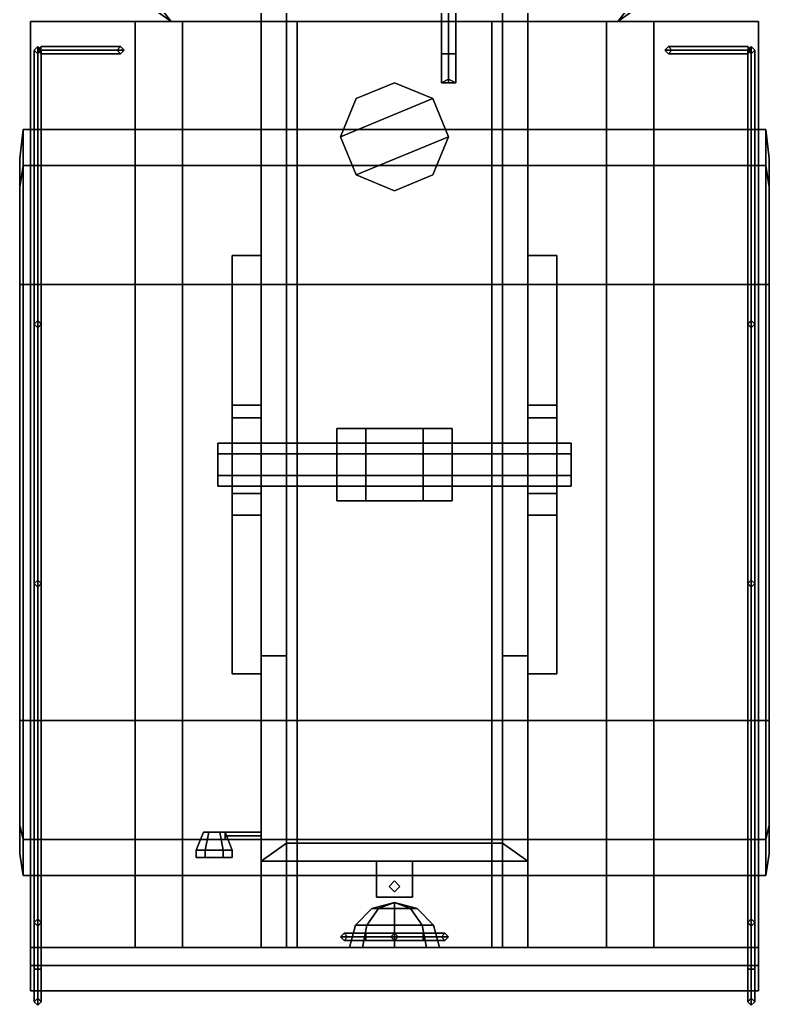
# Model space of a CAD drawing. Extents: x -1.04 to 1.04, y -2.63 to 2.4.
# Drawn here: x -1.04 to 1.04, y -2.63 to 0.105 of the extents above; entities that cross this region are included whole.
import ezdxf

# ---------------------------------------------------------------- set-up
doc = ezdxf.new("R2010")
doc.units = 0
doc.layers.get('0').update_dxf_attribs({"linetype": 'CONTINUOUS'})
doc.layers.add('BALANCIER', color=5, linetype='CONTINUOUS')
doc.layers.add('MUDGUARDS', color=6, linetype='CONTINUOUS')

msp = doc.modelspace()

# ---------------------------------------------------------------- linework, layer by layer
for points in [[(-0.37, 2.4, 0.48), (-0.37, -1.66, 0.48), (-0.37, -1.66, 0.64), (-0.37, 2.4, 0.64)], [(-0.3, 2.33, 0.48), (-0.3, -1.66, 0.48), (-0.37, -1.66, 0.48), (-0.37, 2.4, 0.48)], [(-0.37, 2.4, 0.64), (-0.37, 0.1, 0.64), (-0.3, 0.1, 0.64), (-0.3, 2.33, 0.64)], [(0.3, 2.33, 0.64), (0.3, 0.1, 0.64), (0.37, 0.1, 0.64), (0.37, 2.4, 0.64)], [(0.37, 2.4, 0.48), (0.37, -1.66, 0.48), (0.3, -1.66, 0.48), (0.3, 2.33, 0.48)], [(0.37, -1.66, 0.64), (0.37, -1.66, 0.48), (0.37, 2.4, 0.48), (0.37, 2.4, 0.64)], [(-0.3, -1.66, 0.64), (-0.3, -1.66, 0.48), (-0.3, 2.33, 0.48), (-0.3, 2.33, 0.64)], [(0.3, 2.33, 0.48), (0.3, -1.66, 0.48), (0.3, -1.66, 0.64), (0.3, 2.33, 0.64)], [(0.15, 0.43, 0.41), (0.13, 0.43, 0.39), (0.13, 0.01, 0.39), (0.15, 0.01, 0.41)], [(0.13, 0.43, 0.39), (0.15, 0.43, 0.37), (0.15, 0.01, 0.37), (0.13, 0.01, 0.39)], [(0.17, 0.43, 0.39), (0.15, 0.43, 0.41), (0.15, 0.01, 0.41), (0.17, 0.01, 0.39)], [(0.15, 0.43, 0.37), (0.17, 0.43, 0.39), (0.17, 0.01, 0.39), (0.15, 0.01, 0.37)], [(-0.62, 0.1, 1.3), (-0.62, 0.1, 1.3), (-0.69, 0.19, 1.83), (-0.69, 0.15, 1.3)], [(-0.69, 0.19, 1.83), (-0.62, 0.1, 1.3), (0.62, 0.1, 1.3), (0.69, 0.19, 1.83)], [(0.69, 0.19, 1.83), (0.62, 0.1, 1.3), (0.62, 0.1, 1.3), (0.69, 0.15, 1.3)], [(-0.62, 0.1, 0.64), (-0.62, 0.1, 1.3), (-0.69, 0.15, 1.3), (-0.69, 0.15, 0.64)], [(0.69, 0.15, 1.3), (0.62, 0.1, 1.3), (0.62, 0.1, 0.64), (0.69, 0.15, 0.64)], [(-1.01, 0.1, 0.93), (-1.01, -2.47, 0.93), (-1.01, -2.47, 1.3), (-1.01, 0.1, 1.3)], [(-1.01, 0.1, 1.3), (-1.01, -2.47, 1.3), (-0.72, -2.47, 1.3), (-0.72, 0.1, 1.3)], [(1.01, 0.1, 1.3), (1.01, 0.1, 0.48), (-1.01, 0.1, 0.48), (-1.01, 0.1, 1.3)], [(-1.01, 0.1, 0.48), (-1.01, -0.2, 0.48), (-1.01, -0.3, 0.74), (-1.01, 0.1, 0.74)], [(1.01, 0.1, 0.48), (1.01, -0.2, 0.48), (-1.01, -0.2, 0.48), (-1.01, 0.1, 0.48)], [(-1.01, 0.1, 0.74), (-1.01, -0.3, 0.74), (-1.01, -0.63, 0.93), (-1.01, 0.1, 0.93)], [(-0.5882, 0.1, 1.6182), (-0.72, 0.1, 1.3), (-0.72, -2.47, 1.3), (-0.5882, -2.47, 1.6182)], [(0.5882, 0.1, 1.6182), (0.72, 0.1, 1.3), (-0.72, 0.1, 1.3), (-0.5882, 0.1, 1.6182)], [(-0.27, 0.1, 1.75), (-0.5882, 0.1, 1.6182), (-0.5882, -2.47, 1.6182), (-0.27, -2.47, 1.75)], [(0.27, 0.1, 1.75), (0.5882, 0.1, 1.6182), (-0.5882, 0.1, 1.6182), (-0.27, 0.1, 1.75)], [(-0.37, 0.1, 0.64), (-0.37, -2.47, 0.64), (-0.37, -2.47, 0.79), (-0.37, 0.1, 0.79)], [(-0.3, -2.47, 0.79), (-0.3, -2.47, 0.64), (-0.3, 0.1, 0.64), (-0.3, 0.1, 0.79)], [(0.27, 0.1, 1.75), (-0.27, 0.1, 1.75), (-0.27, -2.47, 1.75), (0.27, -2.47, 1.75)], [(0.5882, 0.1, 1.6182), (0.27, 0.1, 1.75), (0.27, -2.47, 1.75), (0.5882, -2.47, 1.6182)], [(0.3, 0.1, 0.64), (0.3, -2.47, 0.64), (0.3, -2.47, 0.79), (0.3, 0.1, 0.79)], [(0.37, -2.47, 0.79), (0.37, -2.47, 0.64), (0.37, 0.1, 0.64), (0.37, 0.1, 0.79)], [(0.72, 0.1, 1.3), (0.5882, 0.1, 1.6182), (0.5882, -2.47, 1.6182), (0.72, -2.47, 1.3)], [(0.72, 0.1, 1.3), (0.72, -2.47, 1.3), (1.01, -2.47, 1.3), (1.01, 0.1, 1.3)], [(1.01, -2.47, 1.3), (1.01, -2.47, 0.93), (1.01, 0.1, 0.93), (1.01, 0.1, 1.3)], [(1.01, -0.3, 0.74), (1.01, -0.2, 0.48), (1.01, 0.1, 0.48), (1.01, 0.1, 0.74)], [(1.01, -0.63, 0.93), (1.01, -0.3, 0.74), (1.01, 0.1, 0.74), (1.01, 0.1, 0.93)], [(-1, -2.53, 1.45), (-0.99, -2.53, 1.46), (-0.99, 0.03, 1.46), (-1, 0.02, 1.45)], [(-0.99, 0.03, 1.3), (-1, 0.02, 1.3), (-1, 0.02, 1.45), (-0.99, 0.03, 1.46)], [(-0.99, -2.53, 1.46), (-0.98, -2.53, 1.45), (-0.98, 0.02, 1.45), (-0.99, 0.03, 1.46)], [(-0.98, 0.02, 1.3), (-0.99, 0.03, 1.3), (-0.99, 0.03, 1.46), (-0.98, 0.02, 1.45)], [(-0.75, 0.02, 1.46), (-0.76, 0.03, 1.45), (-0.98, 0.03, 1.45), (-0.99, 0.02, 1.46)], [(-0.76, 0.03, 1.45), (-0.77, 0.02, 1.44), (-0.98, 0.02, 1.44), (-0.98, 0.03, 1.45)], [(-0.76, 0.03, 1.3), (-0.77, 0.02, 1.3), (-0.77, 0.02, 1.44), (-0.76, 0.03, 1.45)], [(-0.75, 0.02, 1.3), (-0.76, 0.03, 1.3), (-0.76, 0.03, 1.45), (-0.75, 0.02, 1.46)], [(0.76, 0.03, 1.45), (0.75, 0.02, 1.46), (0.99, 0.02, 1.46), (0.98, 0.03, 1.45)], [(0.76, 0.03, 1.3), (0.75, 0.02, 1.3), (0.75, 0.02, 1.46), (0.76, 0.03, 1.45)], [(0.77, 0.02, 1.44), (0.76, 0.03, 1.45), (0.98, 0.03, 1.45), (0.98, 0.02, 1.44)], [(0.77, 0.02, 1.3), (0.76, 0.03, 1.3), (0.76, 0.03, 1.45), (0.77, 0.02, 1.44)], [(0.99, 0.03, 1.3), (0.98, 0.02, 1.3), (0.98, 0.02, 1.45), (0.99, 0.03, 1.46)], [(0.98, -2.53, 1.45), (0.99, -2.53, 1.46), (0.99, 0.03, 1.46), (0.98, 0.02, 1.45)], [(1, 0.02, 1.3), (0.99, 0.03, 1.3), (0.99, 0.03, 1.46), (1, 0.02, 1.45)], [(0.99, -2.53, 1.46), (1, -2.53, 1.45), (1, 0.02, 1.45), (0.99, 0.03, 1.46)], [(-0.99, -2.53, 1.44), (-1, -2.53, 1.45), (-1, 0.02, 1.45), (-0.99, 0.01, 1.44)], [(-1, 0.02, 1.3), (-0.99, 0.01, 1.3), (-0.99, 0.01, 1.44), (-1, 0.02, 1.45)], [(-0.98, -2.53, 1.45), (-0.99, -2.53, 1.44), (-0.99, 0.01, 1.44), (-0.98, 0.02, 1.45)], [(-0.99, 0.01, 1.3), (-0.98, 0.02, 1.3), (-0.98, 0.02, 1.45), (-0.99, 0.01, 1.44)], [(-0.76, 0.01, 1.45), (-0.75, 0.02, 1.46), (-0.99, 0.02, 1.46), (-0.98, 0.01, 1.45)], [(-0.77, 0.02, 1.44), (-0.76, 0.01, 1.45), (-0.98, 0.01, 1.45), (-0.98, 0.02, 1.44)], [(-0.77, 0.02, 1.3), (-0.76, 0.01, 1.3), (-0.76, 0.01, 1.45), (-0.77, 0.02, 1.44)], [(-0.76, 0.01, 1.3), (-0.75, 0.02, 1.3), (-0.75, 0.02, 1.46), (-0.76, 0.01, 1.45)], [(0.15, 0.01, 0.41), (0.13, 0.01, 0.39), (0.13, -0.07, 0.37), (0.15, -0.07, 0.39)], [(0.13, 0.01, 0.39), (0.15, 0.01, 0.37), (0.15, -0.06, 0.35), (0.13, -0.07, 0.37)], [(0.17, 0.01, 0.39), (0.15, 0.01, 0.41), (0.15, -0.07, 0.39), (0.17, -0.07, 0.37)], [(0.15, 0.01, 0.37), (0.17, 0.01, 0.39), (0.17, -0.07, 0.37), (0.15, -0.06, 0.35)], [(0.75, 0.02, 1.46), (0.76, 0.01, 1.45), (0.98, 0.01, 1.45), (0.99, 0.02, 1.46)], [(0.75, 0.02, 1.3), (0.76, 0.01, 1.3), (0.76, 0.01, 1.45), (0.75, 0.02, 1.46)], [(0.76, 0.01, 1.45), (0.77, 0.02, 1.44), (0.98, 0.02, 1.44), (0.98, 0.01, 1.45)], [(0.76, 0.01, 1.3), (0.77, 0.02, 1.3), (0.77, 0.02, 1.44), (0.76, 0.01, 1.45)], [(0.98, 0.02, 1.3), (0.99, 0.01, 1.3), (0.99, 0.01, 1.44), (0.98, 0.02, 1.45)], [(0.99, -2.53, 1.44), (0.98, -2.53, 1.45), (0.98, 0.02, 1.45), (0.99, 0.01, 1.44)], [(0.99, 0.01, 1.3), (1, 0.02, 1.3), (1, 0.02, 1.45), (0.99, 0.01, 1.44)], [(1, -2.53, 1.45), (0.99, -2.53, 1.44), (0.99, 0.01, 1.44), (1, 0.02, 1.45)], [(0, -0.07, 1.84), (-0.1061, -0.1139, 1.84), (-0.15, -0.22, 1.84), (0.1061, -0.1139, 1.84)], [(0, -0.07, 1.75), (-0.1061, -0.1139, 1.75), (-0.1061, -0.1139, 1.84), (0, -0.07, 1.84)], [(0.1061, -0.1139, 1.75), (0, -0.07, 1.75), (0, -0.07, 1.84), (0.1061, -0.1139, 1.84)], [(0.15, -0.07, 0.39), (0.13, -0.07, 0.37), (0.15, -0.06, 0.35), (0.17, -0.07, 0.37)], [(-0.1061, -0.1139, 1.75), (-0.15, -0.22, 1.75), (-0.15, -0.22, 1.84), (-0.1061, -0.1139, 1.84)], [(0.1061, -0.1139, 1.84), (-0.15, -0.22, 1.84), (-0.1061, -0.3261, 1.84), (0.15, -0.22, 1.84)], [(0.15, -0.22, 1.75), (0.1061, -0.1139, 1.75), (0.1061, -0.1139, 1.84), (0.15, -0.22, 1.84)], [(-1.01, -0.3, 0.74), (-1.01, -0.2, 0.48), (1.01, -0.2, 0.48), (1.01, -0.3, 0.74)], [(-0.15, -0.22, 1.75), (-0.1061, -0.3261, 1.75), (-0.1061, -0.3261, 1.84), (-0.15, -0.22, 1.84)], [(0.15, -0.22, 1.84), (-0.1061, -0.3261, 1.84), (0, -0.37, 1.84), (0.1061, -0.3261, 1.84)], [(0.1061, -0.3261, 1.75), (0.15, -0.22, 1.75), (0.15, -0.22, 1.84), (0.1061, -0.3261, 1.84)], [(-1.01, -0.63, 0.93), (-1.01, -0.3, 0.74), (1.01, -0.3, 0.74), (1.01, -0.63, 0.93)], [(-0.1061, -0.3261, 1.75), (0, -0.37, 1.75), (0, -0.37, 1.84), (-0.1061, -0.3261, 1.84)], [(0, -0.37, 1.75), (0.1061, -0.3261, 1.75), (0.1061, -0.3261, 1.84), (0, -0.37, 1.84)], [(1.01, -0.63, 0.93), (1.01, -1.84, 0.93), (-1.01, -1.84, 0.93), (-1.01, -0.63, 0.93)], [(-0.99, -0.73, 1.3), (-1, -0.74, 1.3), (-1, -0.74, 1.45), (-0.99, -0.73, 1.44)], [(-0.98, -0.74, 1.3), (-0.99, -0.73, 1.3), (-0.99, -0.73, 1.44), (-0.98, -0.74, 1.45)], [(0.99, -0.73, 1.3), (0.98, -0.74, 1.3), (0.98, -0.74, 1.45), (0.99, -0.73, 1.44)], [(1, -0.74, 1.3), (0.99, -0.73, 1.3), (0.99, -0.73, 1.44), (1, -0.74, 1.45)], [(-1, -0.74, 1.3), (-0.99, -0.75, 1.3), (-0.99, -0.75, 1.44), (-1, -0.74, 1.45)], [(-0.99, -0.75, 1.3), (-0.98, -0.74, 1.3), (-0.98, -0.74, 1.45), (-0.99, -0.75, 1.44)], [(0.98, -0.74, 1.3), (0.99, -0.75, 1.3), (0.99, -0.75, 1.44), (0.98, -0.74, 1.45)], [(0.99, -0.75, 1.3), (1, -0.74, 1.3), (1, -0.74, 1.45), (0.99, -0.75, 1.44)], [(-0.99, -1.45, 1.3), (-1, -1.46, 1.3), (-1, -1.46, 1.45), (-0.99, -1.45, 1.44)], [(-1, -1.46, 1.3), (-0.99, -1.47, 1.3), (-0.99, -1.47, 1.44), (-1, -1.46, 1.45)], [(-0.98, -1.46, 1.3), (-0.99, -1.45, 1.3), (-0.99, -1.45, 1.44), (-0.98, -1.46, 1.45)], [(-0.99, -1.47, 1.3), (-0.98, -1.46, 1.3), (-0.98, -1.46, 1.45), (-0.99, -1.47, 1.44)], [(0.99, -1.45, 1.3), (0.98, -1.46, 1.3), (0.98, -1.46, 1.45), (0.99, -1.45, 1.44)], [(0.98, -1.46, 1.3), (0.99, -1.47, 1.3), (0.99, -1.47, 1.44), (0.98, -1.46, 1.45)], [(1, -1.46, 1.3), (0.99, -1.45, 1.3), (0.99, -1.45, 1.44), (1, -1.46, 1.45)], [(0.99, -1.47, 1.3), (1, -1.46, 1.3), (1, -1.46, 1.45), (0.99, -1.47, 1.44)], [(-0.37, -1.66, 0.64), (-0.37, -1.66, 0.57), (-0.3, -1.66, 0.57), (-0.3, -1.66, 0.64)], [(-0.37, -1.66, 0.55), (-0.37, -2.23, 0.55), (-0.37, -2.23, 0.64), (-0.37, -1.66, 0.64)], [(-0.3, -1.66, 0.55), (-0.3, -2.18, 0.55), (-0.37, -2.23, 0.55), (-0.37, -1.66, 0.55)], [(-0.3, -2.18, 0.64), (-0.3, -2.18, 0.55), (-0.3, -1.66, 0.55), (-0.3, -1.66, 0.64)], [(0.3, -1.66, 0.64), (0.3, -1.66, 0.57), (0.37, -1.66, 0.57), (0.37, -1.66, 0.64)], [(0.3, -1.66, 0.55), (0.3, -2.18, 0.55), (0.3, -2.18, 0.64), (0.3, -1.66, 0.64)], [(0.37, -1.66, 0.55), (0.37, -2.23, 0.55), (0.3, -2.18, 0.55), (0.3, -1.66, 0.55)], [(0.37, -2.23, 0.64), (0.37, -2.23, 0.55), (0.37, -1.66, 0.55), (0.37, -1.66, 0.64)], [(-1.01, -1.84, 0.93), (-1.01, -2.17, 0.74), (-1.01, -2.52, 0.74), (-1.01, -2.47, 0.93)], [(1.01, -1.84, 0.93), (1.01, -2.17, 0.74), (-1.01, -2.17, 0.74), (-1.01, -1.84, 0.93)], [(1.01, -2.52, 0.74), (1.01, -2.17, 0.74), (1.01, -1.84, 0.93), (1.01, -2.47, 0.93)], [(-0.525, -2.2, 0.5367), (-0.55, -2.2, 0.58), (-0.53, -2.15, 0.58), (-0.515, -2.15, 0.554)], [(-0.55, -2.2, 0.58), (-0.525, -2.2, 0.6233), (-0.515, -2.15, 0.606), (-0.53, -2.15, 0.58)], [(-0.515, -2.15, 0.606), (-0.485, -2.15, 0.606), (-0.47, -2.15, 0.58), (-0.53, -2.15, 0.58)], [(-0.53, -2.15, 0.58), (-0.47, -2.15, 0.58), (-0.485, -2.15, 0.554), (-0.515, -2.15, 0.554)], [(-0.475, -2.2, 0.5367), (-0.525, -2.2, 0.5367), (-0.515, -2.15, 0.554), (-0.485, -2.15, 0.554)], [(-0.525, -2.2, 0.6233), (-0.475, -2.2, 0.6233), (-0.485, -2.15, 0.606), (-0.515, -2.15, 0.606)], [(-0.45, -2.2, 0.58), (-0.475, -2.2, 0.5367), (-0.485, -2.15, 0.554), (-0.47, -2.15, 0.58)], [(-0.475, -2.2, 0.6233), (-0.45, -2.2, 0.58), (-0.47, -2.15, 0.58), (-0.485, -2.15, 0.606)], [(-0.37, -2.16, 0.58), (-0.37, -2.15, 0.57), (-0.47, -2.15, 0.57), (-0.47, -2.16, 0.58)], [(-0.37, -2.15, 0.57), (-0.37, -2.16, 0.56), (-0.47, -2.16, 0.56), (-0.47, -2.15, 0.57)], [(-0.37, -2.17, 0.57), (-0.37, -2.16, 0.58), (-0.47, -2.16, 0.58), (-0.47, -2.17, 0.57)], [(-0.37, -2.16, 0.56), (-0.37, -2.17, 0.57), (-0.47, -2.17, 0.57), (-0.47, -2.16, 0.56)], [(-1.01, -2.17, 0.74), (-1.01, -2.27, 0.48), (-1.01, -2.59, 0.48), (-1.01, -2.52, 0.74)], [(1.01, -2.17, 0.74), (1.01, -2.27, 0.48), (-1.01, -2.27, 0.48), (-1.01, -2.17, 0.74)], [(0.3, -2.18, 0.55), (0.37, -2.23, 0.55), (-0.37, -2.23, 0.55), (-0.3, -2.18, 0.55)], [(-0.3, -2.18, 0.64), (-0.37, -2.23, 0.64), (0.37, -2.23, 0.64), (0.3, -2.18, 0.64)], [(0.3, -2.18, 0.64), (0.3, -2.18, 0.55), (-0.3, -2.18, 0.55), (-0.3, -2.18, 0.64)], [(1.01, -2.59, 0.48), (1.01, -2.27, 0.48), (1.01, -2.17, 0.74), (1.01, -2.52, 0.74)], [(-0.525, -2.2, 0.6233), (-0.55, -2.2, 0.58), (-0.55, -2.22, 0.58), (-0.525, -2.22, 0.6233)], [(-0.55, -2.2, 0.58), (-0.525, -2.2, 0.5367), (-0.525, -2.22, 0.5367), (-0.55, -2.22, 0.58)], [(-0.475, -2.2, 0.6233), (-0.525, -2.2, 0.6233), (-0.525, -2.22, 0.6233), (-0.475, -2.22, 0.6233)], [(-0.525, -2.2, 0.5367), (-0.475, -2.2, 0.5367), (-0.475, -2.22, 0.5367), (-0.525, -2.22, 0.5367)], [(-0.45, -2.2, 0.58), (-0.475, -2.2, 0.6233), (-0.475, -2.22, 0.6233), (-0.45, -2.22, 0.58)], [(-0.475, -2.2, 0.5367), (-0.45, -2.2, 0.58), (-0.45, -2.22, 0.58), (-0.475, -2.22, 0.5367)], [(-0.475, -2.22, 0.6233), (-0.525, -2.22, 0.6233), (-0.55, -2.22, 0.58), (-0.45, -2.22, 0.58)], [(-0.45, -2.22, 0.58), (-0.55, -2.22, 0.58), (-0.525, -2.22, 0.5367), (-0.475, -2.22, 0.5367)], [(-0.3, -2.23, 0.64), (-0.3, -2.47, 0.64), (-0.37, -2.47, 0.64), (-0.37, -2.23, 0.64)], [(-0.37, -2.23, 0.64), (-0.37, -2.23, 0.55), (0.37, -2.23, 0.55), (0.37, -2.23, 0.64)], [(0.05, -2.23, 0.63), (-0.05, -2.23, 0.63), (-0.05, -2.33, 0.63), (0.05, -2.33, 0.63)], [(-0.05, -2.23, 0.63), (0.05, -2.23, 0.63), (0.05, -2.33, 0.63), (-0.05, -2.33, 0.63)], [(0.05, -2.23, 0.56), (-0.05, -2.23, 0.56), (-0.05, -2.33, 0.56), (0.05, -2.33, 0.56)], [(-0.05, -2.23, 0.56), (0.05, -2.23, 0.56), (0.05, -2.33, 0.56), (-0.05, -2.33, 0.56)], [(0.37, -2.23, 0.64), (0.37, -2.47, 0.64), (0.3, -2.47, 0.64), (0.3, -2.23, 0.64)], [(-1.01, -2.59, 0.48), (-1.01, -2.27, 0.48), (1.01, -2.27, 0.48), (1.01, -2.59, 0.48)], [(0, -2.285, 0.51), (-0.015, -2.3, 0.51), (-0.015, -2.3, 0.63), (0, -2.285, 0.63)], [(0, -2.285, 0.51), (0.015, -2.3, 0.51), (0, -2.315, 0.51), (-0.015, -2.3, 0.51)], [(0.015, -2.3, 0.51), (0, -2.285, 0.51), (0, -2.285, 0.63), (0.015, -2.3, 0.63)], [(-0.015, -2.3, 0.51), (0, -2.315, 0.51), (0, -2.315, 0.63), (-0.015, -2.3, 0.63)], [(0, -2.315, 0.51), (0.015, -2.3, 0.51), (0.015, -2.3, 0.63), (0, -2.315, 0.63)], [(0, -2.345, 1.97), (-0.0625, -2.3617, 1.97), (-0.0442, -2.3617, 2.0142), (0, -2.345, 1.97)], [(0, -2.345, 1.97), (-0.0442, -2.3617, 1.9258), (-0.0625, -2.3617, 1.97), (0, -2.345, 1.97)], [(0, -2.345, 1.97), (-0.0442, -2.3617, 2.0142), (0, -2.3617, 2.0325), (0, -2.345, 1.97)], [(0, -2.345, 1.97), (0, -2.3617, 1.9075), (-0.0442, -2.3617, 1.9258), (0, -2.345, 1.97)], [(0, -2.345, 1.97), (0, -2.3617, 2.0325), (0.0442, -2.3617, 2.0142), (0, -2.345, 1.97)], [(0, -2.345, 1.97), (0.0442, -2.3617, 2.0142), (0.0625, -2.3617, 1.97), (0, -2.345, 1.97)], [(0, -2.345, 1.97), (0.0625, -2.3617, 1.97), (0.0442, -2.3617, 1.9258), (0, -2.345, 1.97)], [(0, -2.345, 1.97), (0.0442, -2.3617, 1.9258), (0, -2.3617, 1.9075), (0, -2.345, 1.97)], [(-0.0625, -2.3617, 1.97), (-0.1083, -2.4075, 1.97), (-0.0765, -2.4075, 2.0465), (-0.0442, -2.3617, 2.0142)], [(-0.0442, -2.3617, 1.9258), (-0.0765, -2.4075, 1.8935), (-0.1083, -2.4075, 1.97), (-0.0625, -2.3617, 1.97)], [(-0.0442, -2.3617, 2.0142), (-0.0765, -2.4075, 2.0465), (0, -2.4075, 2.0783), (0, -2.3617, 2.0325)], [(0, -2.3617, 1.9075), (0, -2.4075, 1.8617), (-0.0765, -2.4075, 1.8935), (-0.0442, -2.3617, 1.9258)], [(0, -2.3617, 2.0325), (0, -2.4075, 2.0783), (0.0765, -2.4075, 2.0465), (0.0442, -2.3617, 2.0142)], [(0.0442, -2.3617, 1.9258), (0.0765, -2.4075, 1.8935), (0, -2.4075, 1.8617), (0, -2.3617, 1.9075)], [(0.0442, -2.3617, 2.0142), (0.0765, -2.4075, 2.0465), (0.1083, -2.4075, 1.97), (0.0625, -2.3617, 1.97)], [(0.0625, -2.3617, 1.97), (0.1083, -2.4075, 1.97), (0.0765, -2.4075, 1.8935), (0.0442, -2.3617, 1.9258)], [(-0.99, -2.39, 1.3), (-1, -2.4, 1.3), (-1, -2.4, 1.45), (-0.99, -2.39, 1.44)], [(-1, -2.4, 1.3), (-0.99, -2.41, 1.3), (-0.99, -2.41, 1.44), (-1, -2.4, 1.45)], [(-0.98, -2.4, 1.3), (-0.99, -2.39, 1.3), (-0.99, -2.39, 1.44), (-0.98, -2.4, 1.45)], [(-0.99, -2.41, 1.3), (-0.98, -2.4, 1.3), (-0.98, -2.4, 1.45), (-0.99, -2.41, 1.44)], [(0.99, -2.39, 1.3), (0.98, -2.4, 1.3), (0.98, -2.4, 1.45), (0.99, -2.39, 1.44)], [(0.98, -2.4, 1.3), (0.99, -2.41, 1.3), (0.99, -2.41, 1.44), (0.98, -2.4, 1.45)], [(1, -2.4, 1.3), (0.99, -2.39, 1.3), (0.99, -2.39, 1.44), (1, -2.4, 1.45)], [(0.99, -2.41, 1.3), (1, -2.4, 1.3), (1, -2.4, 1.45), (0.99, -2.41, 1.44)], [(-0.15, -2.44, 1.89), (-0.14, -2.43, 1.89), (-0.08, -2.43, 1.82), (-0.08, -2.44, 1.81)], [(-0.15, -2.44, 1.97), (-0.14, -2.43, 1.97), (-0.14, -2.43, 1.89), (-0.15, -2.44, 1.89)], [(-0.14, -2.45, 1.97), (-0.13, -2.44, 1.97), (-0.14, -2.43, 1.97), (-0.15, -2.44, 1.97)], [(-0.14, -2.43, 1.89), (-0.13, -2.44, 1.89), (-0.08, -2.44, 1.83), (-0.08, -2.43, 1.82)], [(-0.14, -2.43, 1.97), (-0.13, -2.44, 1.97), (-0.13, -2.44, 1.89), (-0.14, -2.43, 1.89)], [(-0.1083, -2.4075, 1.97), (-0.125, -2.47, 1.97), (-0.0884, -2.47, 2.0584), (-0.0765, -2.4075, 2.0465)], [(-0.0765, -2.4075, 1.8935), (-0.0884, -2.47, 1.8816), (-0.125, -2.47, 1.97), (-0.1083, -2.4075, 1.97)], [(-0.0765, -2.4075, 2.0465), (-0.0884, -2.47, 2.0584), (0, -2.47, 2.095), (0, -2.4075, 2.0783)], [(0, -2.4075, 1.8617), (0, -2.47, 1.845), (-0.0884, -2.47, 1.8816), (-0.0765, -2.4075, 1.8935)], [(0.08, -2.44, 1.83), (0.08, -2.43, 1.82), (-0.08, -2.43, 1.82), (-0.08, -2.44, 1.83)], [(0.08, -2.43, 1.82), (0.08, -2.44, 1.81), (-0.08, -2.44, 1.81), (-0.08, -2.43, 1.82)], [(0, -2.43, 1.75), (-0.01, -2.44, 1.75), (-0.01, -2.44, 1.81), (0, -2.43, 1.82)], [(0, -2.4075, 2.0783), (0, -2.47, 2.095), (0.0884, -2.47, 2.0584), (0.0765, -2.4075, 2.0465)], [(0.0765, -2.4075, 1.8935), (0.0884, -2.47, 1.8816), (0, -2.47, 1.845), (0, -2.4075, 1.8617)], [(0.01, -2.44, 1.75), (0, -2.43, 1.75), (0, -2.43, 1.82), (0.01, -2.44, 1.81)], [(0.0765, -2.4075, 2.0465), (0.0884, -2.47, 2.0584), (0.125, -2.47, 1.97), (0.1083, -2.4075, 1.97)], [(0.1083, -2.4075, 1.97), (0.125, -2.47, 1.97), (0.0884, -2.47, 1.8816), (0.0765, -2.4075, 1.8935)], [(0.13, -2.44, 1.89), (0.14, -2.43, 1.89), (0.08, -2.43, 1.82), (0.08, -2.44, 1.83)], [(0.14, -2.43, 1.89), (0.15, -2.44, 1.89), (0.08, -2.44, 1.81), (0.08, -2.43, 1.82)], [(0.13, -2.44, 1.97), (0.14, -2.43, 1.97), (0.14, -2.43, 1.89), (0.13, -2.44, 1.89)], [(0.14, -2.45, 1.97), (0.15, -2.44, 1.97), (0.14, -2.43, 1.97), (0.13, -2.44, 1.97)], [(0.14, -2.43, 1.97), (0.15, -2.44, 1.97), (0.15, -2.44, 1.89), (0.14, -2.43, 1.89)], [(-0.14, -2.45, 1.89), (-0.15, -2.44, 1.89), (-0.08, -2.44, 1.81), (-0.08, -2.45, 1.82)], [(-0.14, -2.45, 1.97), (-0.15, -2.44, 1.97), (-0.15, -2.44, 1.89), (-0.14, -2.45, 1.89)], [(-0.13, -2.44, 1.89), (-0.14, -2.45, 1.89), (-0.08, -2.45, 1.82), (-0.08, -2.44, 1.83)], [(-0.13, -2.44, 1.97), (-0.14, -2.45, 1.97), (-0.14, -2.45, 1.89), (-0.13, -2.44, 1.89)], [(0.08, -2.44, 1.81), (0.08, -2.45, 1.82), (-0.08, -2.45, 1.82), (-0.08, -2.44, 1.81)], [(0.08, -2.45, 1.82), (0.08, -2.44, 1.83), (-0.08, -2.44, 1.83), (-0.08, -2.45, 1.82)], [(-0.01, -2.44, 1.75), (0, -2.45, 1.75), (0, -2.45, 1.82), (-0.01, -2.44, 1.81)], [(0, -2.45, 1.75), (0.01, -2.44, 1.75), (0.01, -2.44, 1.81), (0, -2.45, 1.82)], [(0.15, -2.44, 1.89), (0.14, -2.45, 1.89), (0.08, -2.45, 1.82), (0.08, -2.44, 1.81)], [(0.14, -2.45, 1.89), (0.13, -2.44, 1.89), (0.08, -2.44, 1.83), (0.08, -2.45, 1.82)], [(0.14, -2.45, 1.97), (0.13, -2.44, 1.97), (0.13, -2.44, 1.89), (0.14, -2.45, 1.89)], [(0.15, -2.44, 1.97), (0.14, -2.45, 1.97), (0.14, -2.45, 1.89), (0.15, -2.44, 1.89)], [(-1.01, -2.47, 1.3), (-1.01, -2.47, 0.93), (1.01, -2.47, 0.93), (1.01, -2.47, 1.3)], [(-1.01, -2.47, 0.93), (-1.01, -2.52, 0.74), (1.01, -2.52, 0.74), (1.01, -2.47, 0.93)], [(-1, -2.47, 1.16), (-0.99, -2.47, 1.15), (-0.99, -2.63, 1.15), (-1, -2.62, 1.16)], [(-0.99, -2.47, 1.17), (-1, -2.47, 1.16), (-1, -2.62, 1.16), (-0.99, -2.61, 1.17)], [(-0.99, -2.47, 1.15), (-0.98, -2.47, 1.16), (-0.98, -2.62, 1.16), (-0.99, -2.63, 1.15)], [(-0.98, -2.47, 1.16), (-0.99, -2.47, 1.17), (-0.99, -2.61, 1.17), (-0.98, -2.62, 1.16)], [(-0.5882, -2.47, 1.6182), (-0.72, -2.47, 1.3), (0.72, -2.47, 1.3), (0.5882, -2.47, 1.6182)], [(-0.27, -2.47, 1.75), (-0.5882, -2.47, 1.6182), (0.5882, -2.47, 1.6182), (0.27, -2.47, 1.75)], [(-0.0884, -2.47, 2.0584), (-0.125, -2.47, 1.97), (0.0884, -2.47, 2.0584), (0, -2.47, 2.095)], [(-0.125, -2.47, 1.97), (-0.0884, -2.47, 1.8816), (0.125, -2.47, 1.97), (0.0884, -2.47, 2.0584)], [(-0.0884, -2.47, 1.8816), (0, -2.47, 1.845), (0.0884, -2.47, 1.8816), (0.125, -2.47, 1.97)], [(0.98, -2.47, 1.16), (0.99, -2.47, 1.15), (0.99, -2.63, 1.15), (0.98, -2.62, 1.16)], [(0.99, -2.47, 1.17), (0.98, -2.47, 1.16), (0.98, -2.62, 1.16), (0.99, -2.61, 1.17)], [(0.99, -2.47, 1.15), (1, -2.47, 1.16), (1, -2.62, 1.16), (0.99, -2.63, 1.15)], [(1, -2.47, 1.16), (0.99, -2.47, 1.17), (0.99, -2.61, 1.17), (1, -2.62, 1.16)], [(-1.01, -2.52, 0.74), (-1.01, -2.59, 0.48), (1.01, -2.59, 0.48), (1.01, -2.52, 0.74)], [(-0.99, -2.53, 1.46), (-1, -2.53, 1.45), (-1, -2.62, 1.34), (-0.99, -2.63, 1.34)], [(-1, -2.53, 1.45), (-0.99, -2.53, 1.44), (-0.99, -2.61, 1.34), (-1, -2.62, 1.34)], [(-0.98, -2.53, 1.45), (-0.99, -2.53, 1.46), (-0.99, -2.63, 1.34), (-0.98, -2.62, 1.34)], [(-0.99, -2.53, 1.44), (-0.98, -2.53, 1.45), (-0.98, -2.62, 1.34), (-0.99, -2.61, 1.34)], [(0.99, -2.53, 1.46), (0.98, -2.53, 1.45), (0.98, -2.62, 1.34), (0.99, -2.63, 1.34)], [(0.98, -2.53, 1.45), (0.99, -2.53, 1.44), (0.99, -2.61, 1.34), (0.98, -2.62, 1.34)], [(1, -2.53, 1.45), (0.99, -2.53, 1.46), (0.99, -2.63, 1.34), (1, -2.62, 1.34)], [(0.99, -2.53, 1.44), (1, -2.53, 1.45), (1, -2.62, 1.34), (0.99, -2.61, 1.34)], [(-1, -2.62, 1.34), (-0.99, -2.61, 1.34), (-0.99, -2.61, 1.17), (-1, -2.62, 1.16)], [(-0.99, -2.63, 1.34), (-1, -2.62, 1.34), (-1, -2.62, 1.16), (-0.99, -2.63, 1.15)], [(-0.99, -2.61, 1.34), (-0.98, -2.62, 1.34), (-0.98, -2.62, 1.16), (-0.99, -2.61, 1.17)], [(-0.98, -2.62, 1.34), (-0.99, -2.63, 1.34), (-0.99, -2.63, 1.15), (-0.98, -2.62, 1.16)], [(0.98, -2.62, 1.34), (0.99, -2.61, 1.34), (0.99, -2.61, 1.17), (0.98, -2.62, 1.16)], [(0.99, -2.63, 1.34), (0.98, -2.62, 1.34), (0.98, -2.62, 1.16), (0.99, -2.63, 1.15)], [(0.99, -2.61, 1.34), (1, -2.62, 1.34), (1, -2.62, 1.16), (0.99, -2.61, 1.17)], [(1, -2.62, 1.34), (0.99, -2.63, 1.34), (0.99, -2.63, 1.15), (1, -2.62, 1.16)]]:
    msp.add_3dface(points)
at = {"layer": 'BALANCIER'}
for points in [[(-0.45, -0.55, 0.48), (-0.45, -0.55, 0.3), (-0.45, -0.93, 0.3), (-0.45, -0.965, 0.48)], [(-0.37, -0.55, 0.48), (-0.37, -0.55, 0.3), (-0.45, -0.55, 0.3), (-0.45, -0.55, 0.48)], [(-0.37, -0.55, 0.3), (-0.37, -1.71, 0.3), (-0.45, -1.71, 0.3), (-0.45, -0.55, 0.3)], [(-0.37, -0.965, 0.48), (-0.37, -0.55, 0.48), (-0.45, -0.55, 0.48), (-0.45, -0.965, 0.48)], [(-0.37, -0.93, 0.3), (-0.37, -0.55, 0.3), (-0.37, -0.55, 0.48), (-0.37, -0.965, 0.48)], [(0.45, -0.55, 0.3), (0.45, -1.71, 0.3), (0.37, -1.71, 0.3), (0.37, -0.55, 0.3)], [(0.37, -0.55, 0.48), (0.37, -0.55, 0.3), (0.37, -0.93, 0.3), (0.37, -0.965, 0.48)], [(0.45, -0.55, 0.48), (0.45, -0.55, 0.3), (0.37, -0.55, 0.3), (0.37, -0.55, 0.48)], [(0.45, -0.965, 0.48), (0.45, -0.55, 0.48), (0.37, -0.55, 0.48), (0.37, -0.965, 0.48)], [(0.45, -0.93, 0.3), (0.45, -0.55, 0.3), (0.45, -0.55, 0.48), (0.45, -0.965, 0.48)], [(-0.45, -0.93, 0.3), (-0.45, -1.33, 0.3), (-0.45, -1.21, 0.66), (-0.45, -1, 0.66)], [(-0.37, -1.21, 0.66), (-0.37, -1.33, 0.3), (-0.37, -0.93, 0.3), (-0.37, -1, 0.66)], [(0.37, -0.93, 0.3), (0.37, -1.33, 0.3), (0.37, -1.21, 0.66), (0.37, -1, 0.66)], [(0.45, -1.21, 0.66), (0.45, -1.33, 0.3), (0.45, -0.93, 0.3), (0.45, -1, 0.66)], [(-0.37, -1, 0.66), (-0.37, -0.965, 0.48), (-0.45, -0.965, 0.48), (-0.45, -1, 0.66)], [(0.45, -1, 0.66), (0.45, -0.965, 0.48), (0.37, -0.965, 0.48), (0.37, -1, 0.66)], [(-0.45, -1, 0.66), (-0.45, -1.21, 0.66), (-0.37, -1.21, 0.66), (-0.37, -1, 0.66)], [(0.37, -1, 0.66), (0.37, -1.21, 0.66), (0.45, -1.21, 0.66), (0.45, -1, 0.66)], [(-0.08, -1.03, 0.5686), (-0.16, -1.03, 0.43), (-0.16, -1.23, 0.43), (-0.08, -1.23, 0.5686)], [(-0.16, -1.03, 0.43), (-0.08, -1.03, 0.2914), (-0.08, -1.23, 0.2914), (-0.16, -1.23, 0.43)], [(0.16, -1.03, 0.43), (-0.16, -1.03, 0.43), (-0.08, -1.03, 0.5686), (0.08, -1.03, 0.5686)], [(0.08, -1.03, 0.2914), (-0.08, -1.03, 0.2914), (-0.16, -1.03, 0.43), (0.16, -1.03, 0.43)], [(0.08, -1.03, 0.5686), (-0.08, -1.03, 0.5686), (-0.08, -1.23, 0.5686), (0.08, -1.23, 0.5686)], [(-0.08, -1.03, 0.2914), (0.08, -1.03, 0.2914), (0.08, -1.23, 0.2914), (-0.08, -1.23, 0.2914)], [(0.16, -1.03, 0.43), (0.08, -1.03, 0.5686), (0.08, -1.23, 0.5686), (0.16, -1.23, 0.43)], [(0.08, -1.03, 0.2914), (0.16, -1.03, 0.43), (0.16, -1.23, 0.43), (0.08, -1.23, 0.2914)], [(0.49, -1.1, 0.482), (0.49, -1.07, 0.43), (-0.49, -1.07, 0.43), (-0.49, -1.1, 0.482)], [(0.49, -1.07, 0.43), (0.49, -1.1, 0.378), (-0.49, -1.1, 0.378), (-0.49, -1.07, 0.43)], [(-0.49, -1.07, 0.43), (-0.49, -1.19, 0.43), (-0.49, -1.16, 0.482), (-0.49, -1.1, 0.482)], [(-0.49, -1.1, 0.378), (-0.49, -1.16, 0.378), (-0.49, -1.19, 0.43), (-0.49, -1.07, 0.43)], [(0.49, -1.16, 0.482), (0.49, -1.19, 0.43), (0.49, -1.07, 0.43), (0.49, -1.1, 0.482)], [(0.49, -1.19, 0.43), (0.49, -1.16, 0.378), (0.49, -1.1, 0.378), (0.49, -1.07, 0.43)], [(0.49, -1.16, 0.482), (0.49, -1.1, 0.482), (-0.49, -1.1, 0.482), (-0.49, -1.16, 0.482)], [(0.49, -1.1, 0.378), (0.49, -1.16, 0.378), (-0.49, -1.16, 0.378), (-0.49, -1.1, 0.378)], [(0.49, -1.19, 0.43), (0.49, -1.16, 0.482), (-0.49, -1.16, 0.482), (-0.49, -1.19, 0.43)], [(0.49, -1.16, 0.378), (0.49, -1.19, 0.43), (-0.49, -1.19, 0.43), (-0.49, -1.16, 0.378)], [(-0.45, -1.21, 0.66), (-0.45, -1.27, 0.48), (-0.37, -1.27, 0.48), (-0.37, -1.21, 0.66)], [(0.08, -1.23, 0.5686), (-0.08, -1.23, 0.5686), (-0.16, -1.23, 0.43), (0.16, -1.23, 0.43)], [(0.16, -1.23, 0.43), (-0.16, -1.23, 0.43), (-0.08, -1.23, 0.2914), (0.08, -1.23, 0.2914)], [(0.37, -1.21, 0.66), (0.37, -1.27, 0.48), (0.45, -1.27, 0.48), (0.45, -1.21, 0.66)], [(-0.45, -1.33, 0.3), (-0.45, -1.71, 0.3), (-0.45, -1.71, 0.48), (-0.45, -1.27, 0.48)], [(-0.45, -1.27, 0.48), (-0.45, -1.71, 0.48), (-0.37, -1.71, 0.48), (-0.37, -1.27, 0.48)], [(-0.37, -1.71, 0.48), (-0.37, -1.71, 0.3), (-0.37, -1.33, 0.3), (-0.37, -1.27, 0.48)], [(0.37, -1.33, 0.3), (0.37, -1.71, 0.3), (0.37, -1.71, 0.48), (0.37, -1.27, 0.48)], [(0.37, -1.27, 0.48), (0.37, -1.71, 0.48), (0.45, -1.71, 0.48), (0.45, -1.27, 0.48)], [(0.45, -1.71, 0.48), (0.45, -1.71, 0.3), (0.45, -1.33, 0.3), (0.45, -1.27, 0.48)], [(-0.45, -1.71, 0.48), (-0.45, -1.71, 0.3), (-0.37, -1.71, 0.3), (-0.37, -1.71, 0.48)], [(0.37, -1.71, 0.48), (0.37, -1.71, 0.3), (0.45, -1.71, 0.3), (0.45, -1.71, 0.48)]]:
    msp.add_3dface(points, dxfattribs=at)
at = {"layer": 'MUDGUARDS'}
for points in [[(-1.04, -0.28, 0.48), (-1.03, -0.2, 0.48), (-1.03, -0.3, 0.74), (-1.04, -0.36, 0.71)], [(-1.03, -0.2, 0.48), (-1.04, -0.28, 0.48), (-1.04, -0.36, 0.71), (-1.03, -0.3, 0.74)], [(-1.03, -0.2, 0.48), (-1.01, -0.2, 0.48), (-1.01, -0.3, 0.74), (-1.03, -0.3, 0.74)], [(-1.01, -0.2, 0.48), (-1.03, -0.2, 0.48), (-1.03, -0.3, 0.74), (-1.01, -0.3, 0.74)], [(1.01, -0.2, 0.48), (1.03, -0.2, 0.48), (1.03, -0.3, 0.74), (1.01, -0.3, 0.74)], [(1.03, -0.2, 0.48), (1.01, -0.2, 0.48), (1.01, -0.3, 0.74), (1.03, -0.3, 0.74)], [(1.03, -0.2, 0.48), (1.04, -0.28, 0.48), (1.04, -0.36, 0.71), (1.03, -0.3, 0.74)], [(1.04, -0.28, 0.48), (1.03, -0.2, 0.48), (1.03, -0.3, 0.74), (1.04, -0.36, 0.71)], [(-1.03, -0.3, 0.74), (-1.04, -0.36, 0.71), (-1.04, -0.63, 0.86), (-1.03, -0.63, 0.93)], [(-1.04, -0.36, 0.71), (-1.03, -0.3, 0.74), (-1.03, -0.63, 0.93), (-1.04, -0.63, 0.86)], [(-1.01, -0.3, 0.74), (-1.03, -0.3, 0.74), (-1.03, -0.63, 0.93), (-1.01, -0.63, 0.93)], [(-1.03, -0.3, 0.74), (-1.01, -0.3, 0.74), (-1.01, -0.63, 0.93), (-1.03, -0.63, 0.93)], [(1.01, -0.3, 0.74), (1.03, -0.3, 0.74), (1.03, -0.63, 0.93), (1.01, -0.63, 0.93)], [(1.03, -0.3, 0.74), (1.01, -0.3, 0.74), (1.01, -0.63, 0.93), (1.03, -0.63, 0.93)], [(1.04, -0.36, 0.71), (1.03, -0.3, 0.74), (1.03, -0.63, 0.93), (1.04, -0.63, 0.86)], [(1.03, -0.3, 0.74), (1.04, -0.36, 0.71), (1.04, -0.63, 0.86), (1.03, -0.63, 0.93)], [(-1.04, -0.63, 0.86), (-1.03, -0.63, 0.93), (-1.03, -1.84, 0.93), (-1.04, -1.84, 0.86)], [(-1.03, -0.63, 0.93), (-1.04, -0.63, 0.86), (-1.04, -1.84, 0.86), (-1.03, -1.84, 0.93)], [(-1.03, -0.63, 0.93), (-1.01, -0.63, 0.93), (-1.01, -1.84, 0.93), (-1.03, -1.84, 0.93)], [(-1.01, -0.63, 0.93), (-1.03, -0.63, 0.93), (-1.03, -1.84, 0.93), (-1.01, -1.84, 0.93)], [(1.01, -0.63, 0.93), (1.03, -0.63, 0.93), (1.03, -1.84, 0.93), (1.01, -1.84, 0.93)], [(1.03, -0.63, 0.93), (1.01, -0.63, 0.93), (1.01, -1.84, 0.93), (1.03, -1.84, 0.93)], [(1.03, -0.63, 0.93), (1.04, -0.63, 0.86), (1.04, -1.84, 0.86), (1.03, -1.84, 0.93)], [(1.04, -0.63, 0.86), (1.03, -0.63, 0.93), (1.03, -1.84, 0.93), (1.04, -1.84, 0.86)], [(-1.04, -1.84, 0.86), (-1.03, -1.84, 0.93), (-1.03, -2.17, 0.74), (-1.04, -2.13, 0.69)], [(-1.03, -1.84, 0.93), (-1.04, -1.84, 0.86), (-1.04, -2.13, 0.69), (-1.03, -2.17, 0.74)], [(-1.03, -1.84, 0.93), (-1.01, -1.84, 0.93), (-1.01, -2.17, 0.74), (-1.03, -2.17, 0.74)], [(-1.01, -1.84, 0.93), (-1.03, -1.84, 0.93), (-1.03, -2.17, 0.74), (-1.01, -2.17, 0.74)], [(1.01, -1.84, 0.93), (1.03, -1.84, 0.93), (1.03, -2.17, 0.74), (1.01, -2.17, 0.74)], [(1.03, -1.84, 0.93), (1.01, -1.84, 0.93), (1.01, -2.17, 0.74), (1.03, -2.17, 0.74)], [(1.03, -1.84, 0.93), (1.04, -1.84, 0.86), (1.04, -2.13, 0.69), (1.03, -2.17, 0.74)], [(1.04, -1.84, 0.86), (1.03, -1.84, 0.93), (1.03, -2.17, 0.74), (1.04, -2.13, 0.69)], [(-1.03, -2.17, 0.74), (-1.04, -2.13, 0.69), (-1.04, -2.21, 0.48), (-1.03, -2.27, 0.48)], [(-1.04, -2.13, 0.69), (-1.03, -2.17, 0.74), (-1.03, -2.27, 0.48), (-1.04, -2.21, 0.48)], [(1.04, -2.13, 0.69), (1.03, -2.17, 0.74), (1.03, -2.27, 0.48), (1.04, -2.21, 0.48)], [(1.03, -2.17, 0.74), (1.04, -2.13, 0.69), (1.04, -2.21, 0.48), (1.03, -2.27, 0.48)], [(-1.01, -2.17, 0.74), (-1.03, -2.17, 0.74), (-1.03, -2.27, 0.48), (-1.01, -2.27, 0.48)], [(-1.03, -2.17, 0.74), (-1.01, -2.17, 0.74), (-1.01, -2.27, 0.48), (-1.03, -2.27, 0.48)], [(1.03, -2.17, 0.74), (1.01, -2.17, 0.74), (1.01, -2.27, 0.48), (1.03, -2.27, 0.48)], [(1.01, -2.17, 0.74), (1.03, -2.17, 0.74), (1.03, -2.27, 0.48), (1.01, -2.27, 0.48)]]:
    msp.add_3dface(points, dxfattribs=at)

doc.saveas('drawing.dxf')
